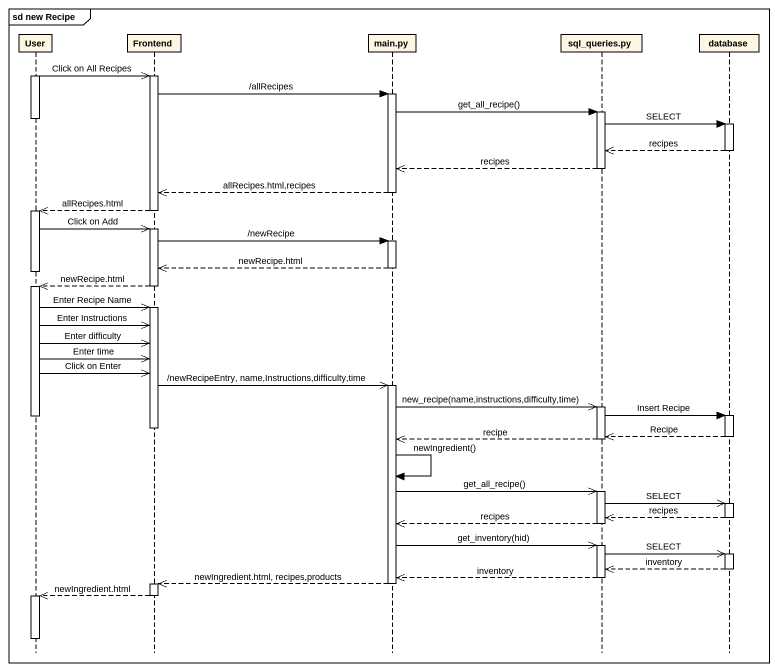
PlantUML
@startuml
mainframe sd new Recipe
hide footbox
participant User
participant Frontend
participant "main.py" as main_py
participant "sql_queries.py" as sql_queries_py
participant "database" as database_

activate User
User ->> Frontend : Click on All Recipes
activate Frontend
Frontend -> main_py : /allRecipes
activate main_py
main_py -> sql_queries_py : get_all_recipe()
activate sql_queries_py
deactivate User
sql_queries_py -> database_ : SELECT
activate database_
database_ -->> sql_queries_py : recipes
deactivate database_
sql_queries_py -->> main_py : recipes
deactivate sql_queries_py
main_py -->> Frontend : allRecipes.html,recipes
deactivate main_py
Frontend -->> User : allRecipes.html
deactivate Frontend
activate User
User ->> Frontend : Click on Add
activate Frontend
Frontend -> main_py : /newRecipe
activate main_py
main_py -->> Frontend : newRecipe.html
deactivate main_py
deactivate User
Frontend -->> User : newRecipe.html
deactivate Frontend
activate User
User ->> Frontend : Enter Recipe Name
activate Frontend
User ->> Frontend : Enter Instructions
User ->> Frontend : Enter difficulty
User ->> Frontend : Enter time
User ->> Frontend : Click on Enter
Frontend ->> main_py : /newRecipeEntry, name,Instructions,difficulty,time
activate main_py
main_py ->> sql_queries_py : new_recipe(name,instructions,difficulty,time)
activate sql_queries_py
sql_queries_py -> database_ : Insert Recipe
activate database_
deactivate User
deactivate Frontend
database_ -->> sql_queries_py : Recipe
deactivate database_
sql_queries_py -->> main_py : recipe
deactivate sql_queries_py
main_py -> main_py : newIngredient()
main_py ->> sql_queries_py : get_all_recipe()
activate sql_queries_py
sql_queries_py ->> database_ : SELECT
activate database_
database_ -->> sql_queries_py : recipes
deactivate database_
sql_queries_py -->> main_py : recipes
deactivate sql_queries_py
main_py ->> sql_queries_py : get_inventory(hid)
activate sql_queries_py
sql_queries_py ->> database_ : SELECT
activate database_
database_ -->> sql_queries_py : inventory
deactivate database_
sql_queries_py -->> main_py : inventory
deactivate sql_queries_py
main_py -->> Frontend : newIngredient.html, recipes,products
deactivate main_py
activate Frontend
Frontend -->> User : newIngredient.html
deactivate Frontend
activate User
deactivate User
@enduml
